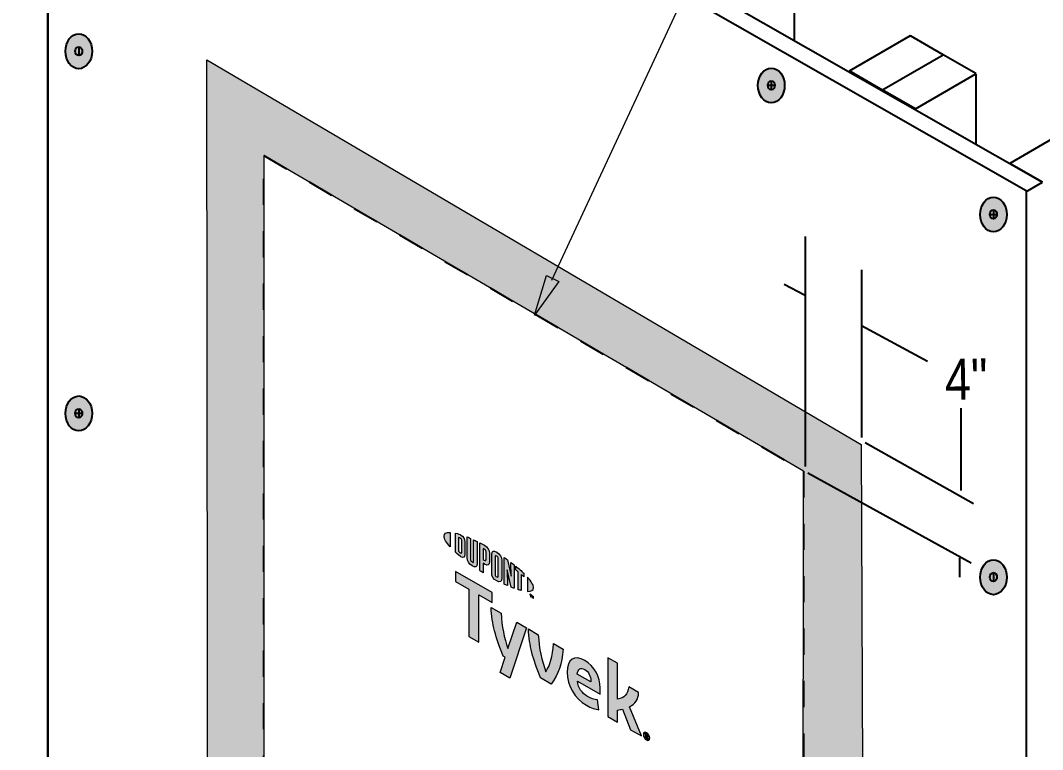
# Model space of a CAD drawing. Header units: inches. Extents: x -17.6 to 82.3, y -15.1 to 23.2.
# Drawn here: x 60.475 to 64.375, y 0.554 to 3.335 of the extents above; entities that cross this region are included whole.
import ezdxf

# ---------------------------------------------------------------- set-up
doc = ezdxf.new("R2010")
doc.units = ezdxf.units.IN
doc.header["$MEASUREMENT"] = 0
for name, pattern in [('AI-Linetype-0', [1.199738, 0.599869, -0.119974, 0.119974, -0.119974, 0.119974, -0.119974]), ('AI-Linetype-1', [1.199738, 0.599869, -0.119974, 0.119974, -0.119974, 0.119974, -0.119974]), ('AI-Linetype-23', [0.108507, 0.072338, -0.036169])]:
    doc.linetypes.add(name, pattern=pattern)
for name, color, linetype, lineweight in [('.ATI-TEXT', 7, 'Continuous', 0), ('G-ANNO-TTLB', 7, 'Continuous', 0), ('TYVEK', 7, 'Continuous', 0), ('wall scratch', 7, 'Continuous', 0), ('X-REF - TRACED', 7, 'Continuous', 0)]:
    doc.layers.add(name, color=color, linetype=linetype, lineweight=lineweight)

# ---------------------------------------------------------------- blocks, each defined once
blk = doc.blocks.new('Block_24')
at = {"layer": 'TYVEK', "true_color": 0x003b71, "transparency": 33554687}
h = blk.add_hatch(color=156, dxfattribs=at)
h.dxf.hatch_style = 2
edge = h.paths.add_edge_path()
edge.add_ellipse((63.34, 3.0873), major_axis=(0, 0.0664), ratio=0.766948, start_angle=0, end_angle=360)
at = {"layer": 'TYVEK', "color": 18, "lineweight": 25, "true_color": 0x000000}
for p, q in [((63.3264, 3.0877), (63.3535, 3.0877)), ((63.34, 3.1048), (63.34, 3.0705))]:
    blk.add_line(p, q, dxfattribs=at)
for centre, major_axis, ratio in [((63.34, 3.0873), (0, 0.0664), 0.766948), ((63.34, 3.0877), (0, 0.0171), 0.788846)]:
    blk.add_ellipse(centre, major_axis=major_axis, ratio=ratio, dxfattribs=at)
blk = doc.blocks.new('Block_27')
at = {"layer": 'TYVEK', "true_color": 0x003b71, "transparency": 33554687}
h = blk.add_hatch(color=156, dxfattribs=at)
h.dxf.hatch_style = 2
edge = h.paths.add_edge_path()
edge.add_ellipse((60.6974, 1.8361), major_axis=(0, 0.0664), ratio=0.766948, start_angle=0, end_angle=360)
at = {"layer": 'TYVEK', "color": 18, "lineweight": 25, "true_color": 0x000000}
for p, q in [((60.6839, 1.8365), (60.7109, 1.8365)), ((60.6974, 1.8537), (60.6974, 1.8194))]:
    blk.add_line(p, q, dxfattribs=at)
blk.add_lwpolyline([(60.6903, 1.8975)], dxfattribs=at)
for centre, major_axis, ratio in [((60.6974, 1.8361), (0, 0.0664), 0.766948), ((60.6974, 1.8365), (0, 0.0171), 0.788846)]:
    blk.add_ellipse(centre, major_axis=major_axis, ratio=ratio, dxfattribs=at)
blk = doc.blocks.new('Block_28')
at = {"layer": 'TYVEK', "true_color": 0x003b71, "transparency": 33554687}
h = blk.add_hatch(color=156, dxfattribs=at)
h.dxf.hatch_style = 2
edge = h.paths.add_edge_path()
edge.add_ellipse((60.6974, 3.2175), major_axis=(0, 0.0664), ratio=0.766948, start_angle=0, end_angle=360)
at = {"layer": 'TYVEK', "color": 18, "lineweight": 25, "true_color": 0x000000}
blk.add_line((60.6974, 3.235), (60.6974, 3.2007), dxfattribs=at)
for centre, major_axis, ratio in [((60.6974, 3.2175), (0, 0.0664), 0.766948), ((60.6974, 3.2179), (0, 0.0171), 0.788846)]:
    blk.add_ellipse(centre, major_axis=major_axis, ratio=ratio, dxfattribs=at)
blk = doc.blocks.new('Block_30')
at = {"layer": 'TYVEK', "true_color": 0x003b71, "transparency": 33554687}
h = blk.add_hatch(color=156, dxfattribs=at)
h.dxf.hatch_style = 2
edge = h.paths.add_edge_path()
edge.add_ellipse((64.1876, 2.5947), major_axis=(0, 0.0664), ratio=0.766948, start_angle=0, end_angle=360)
at = {"layer": 'TYVEK', "color": 18, "lineweight": 25, "true_color": 0x000000}
for p, q in [((64.1741, 2.5951), (64.2011, 2.5951)), ((64.1876, 2.6122), (64.1876, 2.578))]:
    blk.add_line(p, q, dxfattribs=at)
for centre, major_axis, ratio in [((64.1876, 2.5947), (0, 0.0664), 0.766948), ((64.1876, 2.5951), (0, 0.0171), 0.788846)]:
    blk.add_ellipse(centre, major_axis=major_axis, ratio=ratio, dxfattribs=at)
blk = doc.blocks.new('Block_32')
at = {"layer": 'TYVEK', "true_color": 0x003b71, "transparency": 33554687}
h = blk.add_hatch(color=156, dxfattribs=at)
h.dxf.hatch_style = 2
edge = h.paths.add_edge_path()
edge.add_ellipse((64.1876, 1.2109), major_axis=(0, 0.0664), ratio=0.766948, start_angle=0, end_angle=360)
at = {"layer": 'TYVEK', "color": 18, "lineweight": 25, "true_color": 0x000000}
blk.add_line((64.1876, 1.2285), (64.1876, 1.1942), dxfattribs=at)
for centre, major_axis, ratio in [((64.1876, 1.2109), (0, 0.0664), 0.766948), ((64.1876, 1.2114), (0, 0.0171), 0.788846)]:
    blk.add_ellipse(centre, major_axis=major_axis, ratio=ratio, dxfattribs=at)
blk = doc.blocks.new('Block_321')
at = {"layer": 'X-REF - TRACED', "true_color": 0x848484, "transparency": 33554687}
h = blk.add_hatch(color=252, dxfattribs=at)
h.dxf.hatch_style = 2
edge = h.paths.add_edge_path()
edge.add_spline(control_points=[(62.0912, 1.3681), (62.0912, 1.3581), (62.0997, 1.3438), (62.1145, 1.3272), (62.1145, 1.3272), (62.1145, 1.3819), (62.1145, 1.3819), (62.0997, 1.3825), (62.0912, 1.3781), (62.0912, 1.3681)], knot_values=[0, 0, 0, 0, 1, 1, 1, 2, 2, 2, 3, 3, 3, 3], degree=3, periodic=0)
h = blk.add_hatch(color=252, dxfattribs=at)
h.dxf.hatch_style = 2
edge = h.paths.add_edge_path()
edge.add_spline(control_points=[(62.159, 1.3066), (62.159, 1.3024), (62.1568, 1.3023), (62.1542, 1.3038), (62.1521, 1.305), (62.149, 1.3076), (62.1464, 1.3099), (62.1464, 1.3099), (62.1464, 1.3623), (62.1464, 1.3623), (62.149, 1.3616), (62.1521, 1.3606), (62.1542, 1.3594), (62.1568, 1.3579), (62.159, 1.3552), (62.159, 1.351), (62.159, 1.351), (62.159, 1.3066), (62.159, 1.3066)], knot_values=[0, 0, 0, 0, 1, 1, 1, 2, 2, 2, 3, 3, 3, 4, 4, 4, 5, 5, 5, 6, 6, 6, 6], degree=3, periodic=0)
edge = h.paths.add_edge_path()
edge.add_spline(control_points=[(62.1559, 1.3721), (62.1518, 1.3745), (62.1458, 1.3766), (62.135, 1.379), (62.135, 1.379), (62.135, 1.3064), (62.135, 1.3064), (62.1445, 1.2976), (62.1518, 1.2915), (62.1559, 1.2891), (62.1654, 1.2836), (62.1708, 1.2872), (62.1708, 1.2979), (62.1708, 1.2979), (62.1708, 1.3461), (62.1708, 1.3461), (62.1708, 1.3568), (62.1654, 1.3666), (62.1559, 1.3721)], knot_values=[0, 0, 0, 0, 1, 1, 1, 2, 2, 2, 3, 3, 3, 4, 4, 4, 5, 5, 5, 6, 6, 6, 6], degree=3, periodic=0)
h = blk.add_hatch(color=252, dxfattribs=at)
h.dxf.hatch_style = 2
edge = h.paths.add_edge_path()
edge.add_spline(control_points=[(62.204, 1.2721), (62.204, 1.2679), (62.2028, 1.2659), (62.1982, 1.2692), (62.1937, 1.2724), (62.1925, 1.2753), (62.1925, 1.2803), (62.1925, 1.2803), (62.1925, 1.3593), (62.1925, 1.3593), (62.1895, 1.3606), (62.1829, 1.3634), (62.18, 1.3646), (62.18, 1.3646), (62.18, 1.2847), (62.18, 1.2847), (62.18, 1.2719), (62.1854, 1.2639), (62.1982, 1.2548), (62.2099, 1.2465), (62.2171, 1.2492), (62.2171, 1.2633), (62.2171, 1.2633), (62.2171, 1.3477), (62.2171, 1.3477), (62.2146, 1.349), (62.2066, 1.3528), (62.204, 1.354), (62.204, 1.354), (62.204, 1.2721), (62.204, 1.2721)], knot_values=[0, 0, 0, 0, 1, 1, 1, 2, 2, 2, 3, 3, 3, 4, 4, 4, 5, 5, 5, 6, 6, 6, 7, 7, 7, 8, 8, 8, 9, 9, 9, 10, 10, 10, 10], degree=3, periodic=0)
h = blk.add_hatch(color=252, dxfattribs=at)
h.dxf.hatch_style = 2
edge = h.paths.add_edge_path()
edge.add_spline(control_points=[(62.2515, 1.2794), (62.2515, 1.2748), (62.2501, 1.2733), (62.2448, 1.2763), (62.2448, 1.2763), (62.2403, 1.2789), (62.2403, 1.2789), (62.2403, 1.2789), (62.2403, 1.3209), (62.2403, 1.3209), (62.2423, 1.3198), (62.2434, 1.3192), (62.2446, 1.3185), (62.2503, 1.3152), (62.2515, 1.3121), (62.2515, 1.3074), (62.2515, 1.3074), (62.2515, 1.2794), (62.2515, 1.2794)], knot_values=[0, 0, 0, 0, 1, 1, 1, 2, 2, 2, 3, 3, 3, 4, 4, 4, 5, 5, 5, 6, 6, 6, 6], degree=3, periodic=0)
edge = h.paths.add_edge_path()
edge.add_spline(control_points=[(62.2454, 1.3329), (62.2431, 1.3342), (62.2348, 1.3387), (62.2272, 1.3426), (62.2272, 1.3426), (62.2272, 1.2363), (62.2272, 1.2363), (62.2298, 1.2346), (62.2366, 1.2303), (62.2403, 1.2281), (62.2403, 1.2281), (62.2403, 1.2642), (62.2403, 1.2642), (62.2403, 1.2642), (62.2454, 1.2612), (62.2454, 1.2612), (62.259, 1.2534), (62.2647, 1.2571), (62.2647, 1.2706), (62.2647, 1.2706), (62.2647, 1.302), (62.2647, 1.302), (62.2647, 1.3152), (62.2583, 1.3255), (62.2454, 1.3329)], knot_values=[0, 0, 0, 0, 1, 1, 1, 2, 2, 2, 3, 3, 3, 4, 4, 4, 5, 5, 5, 6, 6, 6, 7, 7, 7, 8, 8, 8, 8], degree=3, periodic=0)
h = blk.add_hatch(color=252, dxfattribs=at)
h.dxf.hatch_style = 2
edge = h.paths.add_edge_path()
edge.add_spline(control_points=[(62.2981, 1.2154), (62.2981, 1.2112), (62.2968, 1.2097), (62.2922, 1.2122), (62.2875, 1.2148), (62.2862, 1.2179), (62.2862, 1.2222), (62.2862, 1.2222), (62.2862, 1.2885), (62.2862, 1.2885), (62.2862, 1.2928), (62.2875, 1.2945), (62.2922, 1.2916), (62.2968, 1.2888), (62.2981, 1.2858), (62.2981, 1.2816), (62.2981, 1.2816), (62.2981, 1.2154), (62.2981, 1.2154)], knot_values=[0, 0, 0, 0, 1, 1, 1, 2, 2, 2, 3, 3, 3, 4, 4, 4, 5, 5, 5, 6, 6, 6, 6], degree=3, periodic=0)
edge = h.paths.add_edge_path()
edge.add_spline(control_points=[(62.2922, 1.3065), (62.2802, 1.3141), (62.273, 1.3121), (62.273, 1.2982), (62.273, 1.2982), (62.273, 1.2286), (62.273, 1.2286), (62.273, 1.2138), (62.2795, 1.204), (62.2922, 1.1973), (62.3047, 1.1907), (62.3112, 1.1924), (62.3112, 1.2081), (62.3112, 1.2081), (62.3112, 1.2745), (62.3112, 1.2745), (62.3112, 1.2894), (62.3053, 1.2982), (62.2922, 1.3065)], knot_values=[0, 0, 0, 0, 1, 1, 1, 2, 2, 2, 3, 3, 3, 4, 4, 4, 5, 5, 5, 6, 6, 6, 6], degree=3, periodic=0)
h = blk.add_hatch(color=252, dxfattribs=at)
h.dxf.hatch_style = 2
edge = h.paths.add_edge_path()
edge.add_spline(control_points=[(62.3474, 1.2154), (62.3474, 1.2154), (62.3329, 1.2778), (62.3329, 1.2778), (62.329, 1.2807), (62.3242, 1.284), (62.3206, 1.2865), (62.3206, 1.2865), (62.3206, 1.1845), (62.3206, 1.1845), (62.3232, 1.1833), (62.3297, 1.1804), (62.3331, 1.1789), (62.3331, 1.1789), (62.3321, 1.2396), (62.3321, 1.2396), (62.3321, 1.2396), (62.3474, 1.173), (62.3474, 1.173), (62.3506, 1.1717), (62.3554, 1.1699), (62.3585, 1.1688), (62.3585, 1.1688), (62.3585, 1.2585), (62.3585, 1.2585), (62.3552, 1.2611), (62.3493, 1.2656), (62.3465, 1.2678), (62.3465, 1.2678), (62.3474, 1.2154), (62.3474, 1.2154)], knot_values=[0, 0, 0, 0, 1, 1, 1, 2, 2, 2, 3, 3, 3, 4, 4, 4, 5, 5, 5, 6, 6, 6, 7, 7, 7, 8, 8, 8, 9, 9, 9, 10, 10, 10, 10], degree=3, periodic=0)
h = blk.add_hatch(color=252, dxfattribs=at)
h.dxf.hatch_style = 2
edge = h.paths.add_edge_path()
edge.add_spline(control_points=[(62.3649, 1.2391), (62.3682, 1.2365), (62.3713, 1.234), (62.3744, 1.2314), (62.3744, 1.2314), (62.3744, 1.1636), (62.3744, 1.1636), (62.3773, 1.1627), (62.3826, 1.1612), (62.3861, 1.1604), (62.3861, 1.1604), (62.3861, 1.2215), (62.3861, 1.2215), (62.3895, 1.2185), (62.3927, 1.2156), (62.3956, 1.213), (62.3956, 1.213), (62.3956, 1.2261), (62.3956, 1.2261), (62.3864, 1.2351), (62.3765, 1.2438), (62.3649, 1.2532), (62.3649, 1.2532), (62.3649, 1.2391), (62.3649, 1.2391)], knot_values=[0, 0, 0, 0, 1, 1, 1, 2, 2, 2, 3, 3, 3, 4, 4, 4, 5, 5, 5, 6, 6, 6, 7, 7, 7, 8, 8, 8, 8], degree=3, periodic=0)
h = blk.add_hatch(color=252, dxfattribs=at)
h.dxf.hatch_style = 2
edge = h.paths.add_edge_path()
edge.add_spline(control_points=[(62.4329, 1.1708), (62.4329, 1.1608), (62.4244, 1.1563), (62.4096, 1.1568), (62.4096, 1.1568), (62.4096, 1.2116), (62.4096, 1.2116), (62.4244, 1.195), (62.4329, 1.1807), (62.4329, 1.1708)], knot_values=[0, 0, 0, 0, 1, 1, 1, 2, 2, 2, 3, 3, 3, 3], degree=3, periodic=0)
h = blk.add_hatch(color=252, dxfattribs=at)
h.dxf.hatch_style = 2
edge = h.paths.add_edge_path()
edge.add_spline(control_points=[(62.426, 1.1419), (62.426, 1.1419), (62.4274, 1.141), (62.4274, 1.141), (62.4274, 1.141), (62.4295, 1.1361), (62.4295, 1.1361), (62.4295, 1.1361), (62.4316, 1.1386), (62.4316, 1.1386), (62.4316, 1.1386), (62.4329, 1.1379), (62.4329, 1.1379), (62.4329, 1.1379), (62.4329, 1.13), (62.4329, 1.13), (62.4329, 1.13), (62.4317, 1.1307), (62.4317, 1.1307), (62.4317, 1.1307), (62.4317, 1.1363), (62.4317, 1.1363), (62.4317, 1.1363), (62.4295, 1.1338), (62.4295, 1.1338), (62.4295, 1.1338), (62.4294, 1.1338), (62.4294, 1.1338), (62.4294, 1.1338), (62.4273, 1.1388), (62.4273, 1.1388), (62.4273, 1.1388), (62.4273, 1.1332), (62.4273, 1.1332), (62.4273, 1.1332), (62.426, 1.134), (62.426, 1.134), (62.426, 1.134), (62.426, 1.1419), (62.426, 1.1419)], knot_values=[0, 0, 0, 0, 1, 1, 1, 2, 2, 2, 3, 3, 3, 4, 4, 4, 5, 5, 5, 6, 6, 6, 7, 7, 7, 8, 8, 8, 9, 9, 9, 10, 10, 10, 11, 11, 11, 12, 12, 12, 13, 13, 13, 13], degree=3, periodic=0)
edge = h.paths.add_edge_path()
edge.add_spline(control_points=[(62.4211, 1.1433), (62.4211, 1.1433), (62.419, 1.1445), (62.419, 1.1445), (62.419, 1.1445), (62.419, 1.1459), (62.419, 1.1459), (62.419, 1.1459), (62.4245, 1.1427), (62.4245, 1.1427), (62.4245, 1.1427), (62.4245, 1.1413), (62.4245, 1.1413), (62.4245, 1.1413), (62.4224, 1.1425), (62.4224, 1.1425), (62.4224, 1.1425), (62.4224, 1.136), (62.4224, 1.136), (62.4224, 1.136), (62.4211, 1.1368), (62.4211, 1.1368), (62.4211, 1.1368), (62.4211, 1.1433), (62.4211, 1.1433)], knot_values=[0, 0, 0, 0, 1, 1, 1, 2, 2, 2, 3, 3, 3, 4, 4, 4, 5, 5, 5, 6, 6, 6, 7, 7, 7, 8, 8, 8, 8], degree=3, periodic=0)
at = {"layer": 'X-REF - TRACED'}
for points, knots in [([(62.0912, 1.3681), (62.0912, 1.3581), (62.0997, 1.3438), (62.1145, 1.3272), (62.1145, 1.3272), (62.1145, 1.3819), (62.1145, 1.3819), (62.0997, 1.3825), (62.0912, 1.3781), (62.0912, 1.3681)], [0, 0, 0, 0, 1, 1, 1, 2, 2, 2, 3, 3, 3, 3]), ([(62.1559, 1.3721), (62.1518, 1.3745), (62.1458, 1.3766), (62.135, 1.379), (62.135, 1.379), (62.135, 1.3064), (62.135, 1.3064), (62.1445, 1.2976), (62.1518, 1.2915), (62.1559, 1.2891), (62.1654, 1.2836), (62.1708, 1.2872), (62.1708, 1.2979), (62.1708, 1.2979), (62.1708, 1.3461), (62.1708, 1.3461), (62.1708, 1.3568), (62.1654, 1.3666), (62.1559, 1.3721)], [0, 0, 0, 0, 1, 1, 1, 2, 2, 2, 3, 3, 3, 4, 4, 4, 5, 5, 5, 6, 6, 6, 6]), ([(62.159, 1.3066), (62.159, 1.3024), (62.1568, 1.3023), (62.1542, 1.3038), (62.1521, 1.305), (62.149, 1.3076), (62.1464, 1.3099), (62.1464, 1.3099), (62.1464, 1.3623), (62.1464, 1.3623), (62.149, 1.3616), (62.1521, 1.3606), (62.1542, 1.3594), (62.1568, 1.3579), (62.159, 1.3552), (62.159, 1.351), (62.159, 1.351), (62.159, 1.3066), (62.159, 1.3066)], [0, 0, 0, 0, 1, 1, 1, 2, 2, 2, 3, 3, 3, 4, 4, 4, 5, 5, 5, 6, 6, 6, 6]), ([(62.204, 1.2721), (62.204, 1.2679), (62.2028, 1.2659), (62.1982, 1.2692), (62.1937, 1.2724), (62.1925, 1.2753), (62.1925, 1.2803), (62.1925, 1.2803), (62.1925, 1.3593), (62.1925, 1.3593), (62.1895, 1.3606), (62.1829, 1.3634), (62.18, 1.3646), (62.18, 1.3646), (62.18, 1.2847), (62.18, 1.2847), (62.18, 1.2719), (62.1854, 1.2639), (62.1982, 1.2548), (62.2099, 1.2465), (62.2171, 1.2492), (62.2171, 1.2633), (62.2171, 1.2633), (62.2171, 1.3477), (62.2171, 1.3477), (62.2146, 1.349), (62.2066, 1.3528), (62.204, 1.354), (62.204, 1.354), (62.204, 1.2721), (62.204, 1.2721)], [0, 0, 0, 0, 1, 1, 1, 2, 2, 2, 3, 3, 3, 4, 4, 4, 5, 5, 5, 6, 6, 6, 7, 7, 7, 8, 8, 8, 9, 9, 9, 10, 10, 10, 10]), ([(62.2454, 1.3329), (62.2431, 1.3342), (62.2348, 1.3387), (62.2272, 1.3426), (62.2272, 1.3426), (62.2272, 1.2363), (62.2272, 1.2363), (62.2298, 1.2346), (62.2366, 1.2303), (62.2403, 1.2281), (62.2403, 1.2281), (62.2403, 1.2642), (62.2403, 1.2642), (62.2403, 1.2642), (62.2454, 1.2612), (62.2454, 1.2612), (62.259, 1.2534), (62.2647, 1.2571), (62.2647, 1.2706), (62.2647, 1.2706), (62.2647, 1.302), (62.2647, 1.302), (62.2647, 1.3152), (62.2583, 1.3255), (62.2454, 1.3329)], [0, 0, 0, 0, 1, 1, 1, 2, 2, 2, 3, 3, 3, 4, 4, 4, 5, 5, 5, 6, 6, 6, 7, 7, 7, 8, 8, 8, 8]), ([(62.2515, 1.2794), (62.2515, 1.2748), (62.2501, 1.2733), (62.2448, 1.2763), (62.2448, 1.2763), (62.2403, 1.2789), (62.2403, 1.2789), (62.2403, 1.2789), (62.2403, 1.3209), (62.2403, 1.3209), (62.2423, 1.3198), (62.2434, 1.3192), (62.2446, 1.3185), (62.2503, 1.3152), (62.2515, 1.3121), (62.2515, 1.3074), (62.2515, 1.3074), (62.2515, 1.2794), (62.2515, 1.2794)], [0, 0, 0, 0, 1, 1, 1, 2, 2, 2, 3, 3, 3, 4, 4, 4, 5, 5, 5, 6, 6, 6, 6]), ([(62.2922, 1.3065), (62.2802, 1.3141), (62.273, 1.3121), (62.273, 1.2982), (62.273, 1.2982), (62.273, 1.2286), (62.273, 1.2286), (62.273, 1.2138), (62.2795, 1.204), (62.2922, 1.1973), (62.3047, 1.1907), (62.3112, 1.1924), (62.3112, 1.2081), (62.3112, 1.2081), (62.3112, 1.2745), (62.3112, 1.2745), (62.3112, 1.2894), (62.3053, 1.2982), (62.2922, 1.3065)], [0, 0, 0, 0, 1, 1, 1, 2, 2, 2, 3, 3, 3, 4, 4, 4, 5, 5, 5, 6, 6, 6, 6]), ([(62.2981, 1.2154), (62.2981, 1.2112), (62.2968, 1.2097), (62.2922, 1.2122), (62.2875, 1.2148), (62.2862, 1.2179), (62.2862, 1.2222), (62.2862, 1.2222), (62.2862, 1.2885), (62.2862, 1.2885), (62.2862, 1.2928), (62.2875, 1.2945), (62.2922, 1.2916), (62.2968, 1.2888), (62.2981, 1.2858), (62.2981, 1.2816), (62.2981, 1.2816), (62.2981, 1.2154), (62.2981, 1.2154)], [0, 0, 0, 0, 1, 1, 1, 2, 2, 2, 3, 3, 3, 4, 4, 4, 5, 5, 5, 6, 6, 6, 6]), ([(62.3474, 1.2154), (62.3474, 1.2154), (62.3329, 1.2778), (62.3329, 1.2778), (62.329, 1.2807), (62.3242, 1.284), (62.3206, 1.2865), (62.3206, 1.2865), (62.3206, 1.1845), (62.3206, 1.1845), (62.3232, 1.1833), (62.3297, 1.1804), (62.3331, 1.1789), (62.3331, 1.1789), (62.3321, 1.2396), (62.3321, 1.2396), (62.3321, 1.2396), (62.3474, 1.173), (62.3474, 1.173), (62.3506, 1.1717), (62.3554, 1.1699), (62.3585, 1.1688), (62.3585, 1.1688), (62.3585, 1.2585), (62.3585, 1.2585), (62.3552, 1.2611), (62.3493, 1.2656), (62.3465, 1.2678), (62.3465, 1.2678), (62.3474, 1.2154), (62.3474, 1.2154)], [0, 0, 0, 0, 1, 1, 1, 2, 2, 2, 3, 3, 3, 4, 4, 4, 5, 5, 5, 6, 6, 6, 7, 7, 7, 8, 8, 8, 9, 9, 9, 10, 10, 10, 10]), ([(62.3649, 1.2391), (62.3682, 1.2365), (62.3713, 1.234), (62.3744, 1.2314), (62.3744, 1.2314), (62.3744, 1.1636), (62.3744, 1.1636), (62.3773, 1.1627), (62.3826, 1.1612), (62.3861, 1.1604), (62.3861, 1.1604), (62.3861, 1.2215), (62.3861, 1.2215), (62.3895, 1.2185), (62.3927, 1.2156), (62.3956, 1.213), (62.3956, 1.213), (62.3956, 1.2261), (62.3956, 1.2261), (62.3864, 1.2351), (62.3765, 1.2438), (62.3649, 1.2532), (62.3649, 1.2532), (62.3649, 1.2391), (62.3649, 1.2391)], [0, 0, 0, 0, 1, 1, 1, 2, 2, 2, 3, 3, 3, 4, 4, 4, 5, 5, 5, 6, 6, 6, 7, 7, 7, 8, 8, 8, 8]), ([(62.4329, 1.1708), (62.4329, 1.1608), (62.4244, 1.1563), (62.4096, 1.1568), (62.4096, 1.1568), (62.4096, 1.2116), (62.4096, 1.2116), (62.4244, 1.195), (62.4329, 1.1807), (62.4329, 1.1708)], [0, 0, 0, 0, 1, 1, 1, 2, 2, 2, 3, 3, 3, 3]), ([(62.4211, 1.1433), (62.4211, 1.1433), (62.419, 1.1445), (62.419, 1.1445), (62.419, 1.1445), (62.419, 1.1459), (62.419, 1.1459), (62.419, 1.1459), (62.4245, 1.1427), (62.4245, 1.1427), (62.4245, 1.1427), (62.4245, 1.1413), (62.4245, 1.1413), (62.4245, 1.1413), (62.4224, 1.1425), (62.4224, 1.1425), (62.4224, 1.1425), (62.4224, 1.136), (62.4224, 1.136), (62.4224, 1.136), (62.4211, 1.1368), (62.4211, 1.1368), (62.4211, 1.1368), (62.4211, 1.1433), (62.4211, 1.1433)], [0, 0, 0, 0, 1, 1, 1, 2, 2, 2, 3, 3, 3, 4, 4, 4, 5, 5, 5, 6, 6, 6, 7, 7, 7, 8, 8, 8, 8]), ([(62.426, 1.1419), (62.426, 1.1419), (62.4274, 1.141), (62.4274, 1.141), (62.4274, 1.141), (62.4295, 1.1361), (62.4295, 1.1361), (62.4295, 1.1361), (62.4316, 1.1386), (62.4316, 1.1386), (62.4316, 1.1386), (62.4329, 1.1379), (62.4329, 1.1379), (62.4329, 1.1379), (62.4329, 1.13), (62.4329, 1.13), (62.4329, 1.13), (62.4317, 1.1307), (62.4317, 1.1307), (62.4317, 1.1307), (62.4317, 1.1363), (62.4317, 1.1363), (62.4317, 1.1363), (62.4295, 1.1338), (62.4295, 1.1338), (62.4295, 1.1338), (62.4294, 1.1338), (62.4294, 1.1338), (62.4294, 1.1338), (62.4273, 1.1388), (62.4273, 1.1388), (62.4273, 1.1388), (62.4273, 1.1332), (62.4273, 1.1332), (62.4273, 1.1332), (62.426, 1.134), (62.426, 1.134), (62.426, 1.134), (62.426, 1.1419), (62.426, 1.1419)], [0, 0, 0, 0, 1, 1, 1, 2, 2, 2, 3, 3, 3, 4, 4, 4, 5, 5, 5, 6, 6, 6, 7, 7, 7, 8, 8, 8, 9, 9, 9, 10, 10, 10, 11, 11, 11, 12, 12, 12, 13, 13, 13, 13])]:
    blk.add_open_spline(points, degree=3, knots=knots, dxfattribs=at)
blk = doc.blocks.new('Block_325')
at = {"layer": 'X-REF - TRACED', "true_color": 0x848484, "transparency": 33554687}
h = blk.add_hatch(color=252, dxfattribs=at)
h.dxf.hatch_style = 2
h.paths.add_polyline_path([(62.2753, 1.1524), (62.135, 1.2334), (62.135, 1.1953), (62.1857, 1.166), (62.1857, 0.9855), (62.2246, 0.963), (62.2246, 1.1435), (62.2753, 1.1143)])
h = blk.add_hatch(color=252, dxfattribs=at)
h.dxf.hatch_style = 2
edge = h.paths.add_edge_path()
edge.add_spline(control_points=[(62.5085, 0.9587), (62.506, 0.9067), (62.4957, 0.8765), (62.4796, 0.8505), (62.4641, 0.8947), (62.454, 0.9368), (62.451, 0.9919), (62.451, 0.9919), (62.4131, 1.0138), (62.4131, 1.0138), (62.4172, 0.9486), (62.4295, 0.9013), (62.4589, 0.8278), (62.4589, 0.8278), (62.5006, 0.8037), (62.5006, 0.8037), (62.5289, 0.8439), (62.5406, 0.8774), (62.5461, 0.937), (62.5461, 0.937), (62.5085, 0.9587), (62.5085, 0.9587)], knot_values=[0, 0, 0, 0, 1, 1, 1, 2, 2, 2, 3, 3, 3, 4, 4, 4, 5, 5, 5, 6, 6, 6, 7, 7, 7, 7], degree=3, periodic=0)
h = blk.add_hatch(color=252, dxfattribs=at)
h.dxf.hatch_style = 2
edge = h.paths.add_edge_path()
edge.add_spline(control_points=[(62.5997, 0.8414), (62.5997, 0.8414), (62.6515, 0.8115), (62.6515, 0.8115), (62.6515, 0.8115), (62.6515, 0.8153), (62.6515, 0.8153), (62.6515, 0.8327), (62.6433, 0.8503), (62.6283, 0.8589), (62.6125, 0.868), (62.6022, 0.8612), (62.5997, 0.8414)], knot_values=[0, 0, 0, 0, 1, 1, 1, 2, 2, 2, 3, 3, 3, 4, 4, 4, 4], degree=3, periodic=0)
edge = h.paths.add_edge_path()
edge.add_spline(control_points=[(62.6823, 0.7057), (62.6703, 0.7063), (62.6526, 0.7122), (62.6346, 0.7226), (62.5907, 0.7479), (62.5608, 0.797), (62.5608, 0.8489), (62.5608, 0.8985), (62.5883, 0.9164), (62.6283, 0.8933), (62.664, 0.8727), (62.6874, 0.8301), (62.6874, 0.7882), (62.6874, 0.7789), (62.6869, 0.7711), (62.6864, 0.7651), (62.6864, 0.7651), (62.6003, 0.8148), (62.6003, 0.8148), (62.6038, 0.7878), (62.6166, 0.7692), (62.6384, 0.7566), (62.6518, 0.7489), (62.6646, 0.7449), (62.6763, 0.7438), (62.6763, 0.7438), (62.6823, 0.7057), (62.6823, 0.7057)], knot_values=[0, 0, 0, 0, 1, 1, 1, 2, 2, 2, 3, 3, 3, 4, 4, 4, 5, 5, 5, 6, 6, 6, 7, 7, 7, 8, 8, 8, 9, 9, 9, 9], degree=3, periodic=0)
h = blk.add_hatch(color=252, dxfattribs=at)
h.dxf.hatch_style = 2
edge = h.paths.add_edge_path()
edge.add_spline(control_points=[(62.7989, 0.7167), (62.7989, 0.7167), (62.8441, 0.6054), (62.8441, 0.6054), (62.8441, 0.6054), (62.8032, 0.629), (62.8032, 0.629), (62.8032, 0.629), (62.7719, 0.7079), (62.7719, 0.7079), (62.7662, 0.7066), (62.7602, 0.7053), (62.7536, 0.7044), (62.7536, 0.7044), (62.7536, 0.6576), (62.7536, 0.6576), (62.7536, 0.6576), (62.7161, 0.6793), (62.7161, 0.6793), (62.7161, 0.6793), (62.7161, 0.9032), (62.7161, 0.9032), (62.7161, 0.9032), (62.7536, 0.8837), (62.7536, 0.8837), (62.7536, 0.8837), (62.7536, 0.746), (62.7536, 0.746), (62.7792, 0.7502), (62.7918, 0.7649), (62.7961, 0.7926), (62.7961, 0.7926), (62.8335, 0.7711), (62.8335, 0.7711), (62.8326, 0.7447), (62.8207, 0.7276), (62.7989, 0.7167)], knot_values=[0, 0, 0, 0, 1, 1, 1, 2, 2, 2, 3, 3, 3, 4, 4, 4, 5, 5, 5, 6, 6, 6, 7, 7, 7, 8, 8, 8, 9, 9, 9, 10, 10, 10, 11, 11, 11, 12, 12, 12, 12], degree=3, periodic=0)
at = {"layer": 'X-REF - TRACED'}
blk.add_lwpolyline([(62.2753, 1.1524), (62.135, 1.2334), (62.135, 1.1953), (62.1857, 1.166), (62.1857, 0.9855), (62.2246, 0.963), (62.2246, 1.1435), (62.2753, 1.1143)], close=True, dxfattribs=at)
for points, knots in [([(62.5085, 0.9587), (62.506, 0.9067), (62.4957, 0.8765), (62.4796, 0.8505), (62.4641, 0.8947), (62.454, 0.9368), (62.451, 0.9919), (62.451, 0.9919), (62.4131, 1.0138), (62.4131, 1.0138), (62.4172, 0.9486), (62.4295, 0.9013), (62.4589, 0.8278), (62.4589, 0.8278), (62.5006, 0.8037), (62.5006, 0.8037), (62.5289, 0.8439), (62.5406, 0.8774), (62.5461, 0.937), (62.5461, 0.937), (62.5085, 0.9587), (62.5085, 0.9587)], [0, 0, 0, 0, 1, 1, 1, 2, 2, 2, 3, 3, 3, 4, 4, 4, 5, 5, 5, 6, 6, 6, 7, 7, 7, 7]), ([(62.6823, 0.7057), (62.6703, 0.7063), (62.6526, 0.7122), (62.6346, 0.7226), (62.5907, 0.7479), (62.5608, 0.797), (62.5608, 0.8489), (62.5608, 0.8985), (62.5883, 0.9164), (62.6283, 0.8933), (62.664, 0.8727), (62.6874, 0.8301), (62.6874, 0.7882), (62.6874, 0.7789), (62.6869, 0.7711), (62.6864, 0.7651), (62.6864, 0.7651), (62.6003, 0.8148), (62.6003, 0.8148), (62.6038, 0.7878), (62.6166, 0.7692), (62.6384, 0.7566), (62.6518, 0.7489), (62.6646, 0.7449), (62.6763, 0.7438), (62.6763, 0.7438), (62.6823, 0.7057), (62.6823, 0.7057)], [0, 0, 0, 0, 1, 1, 1, 2, 2, 2, 3, 3, 3, 4, 4, 4, 5, 5, 5, 6, 6, 6, 7, 7, 7, 8, 8, 8, 9, 9, 9, 9]), ([(62.7989, 0.7167), (62.7989, 0.7167), (62.8441, 0.6054), (62.8441, 0.6054), (62.8441, 0.6054), (62.8032, 0.629), (62.8032, 0.629), (62.8032, 0.629), (62.7719, 0.7079), (62.7719, 0.7079), (62.7662, 0.7066), (62.7602, 0.7053), (62.7536, 0.7044), (62.7536, 0.7044), (62.7536, 0.6576), (62.7536, 0.6576), (62.7536, 0.6576), (62.7161, 0.6793), (62.7161, 0.6793), (62.7161, 0.6793), (62.7161, 0.9032), (62.7161, 0.9032), (62.7161, 0.9032), (62.7536, 0.8837), (62.7536, 0.8837), (62.7536, 0.8837), (62.7536, 0.746), (62.7536, 0.746), (62.7792, 0.7502), (62.7918, 0.7649), (62.7961, 0.7926), (62.7961, 0.7926), (62.8335, 0.7711), (62.8335, 0.7711), (62.8326, 0.7447), (62.8207, 0.7276), (62.7989, 0.7167)], [0, 0, 0, 0, 1, 1, 1, 2, 2, 2, 3, 3, 3, 4, 4, 4, 5, 5, 5, 6, 6, 6, 7, 7, 7, 8, 8, 8, 9, 9, 9, 10, 10, 10, 11, 11, 11, 12, 12, 12, 12]), ([(62.5997, 0.8414), (62.5997, 0.8414), (62.6515, 0.8115), (62.6515, 0.8115), (62.6515, 0.8115), (62.6515, 0.8153), (62.6515, 0.8153), (62.6515, 0.8327), (62.6433, 0.8503), (62.6283, 0.8589), (62.6125, 0.868), (62.6022, 0.8612), (62.5997, 0.8414)], [0, 0, 0, 0, 1, 1, 1, 2, 2, 2, 3, 3, 3, 4, 4, 4, 4])]:
    blk.add_open_spline(points, degree=3, knots=knots, dxfattribs=at)
blk = doc.blocks.new('Block_324')
at = {"layer": 'X-REF - TRACED', "true_color": 0x848484, "transparency": 33554687}
h = blk.add_hatch(color=252, dxfattribs=at)
h.dxf.hatch_style = 2
edge = h.paths.add_edge_path()
edge.add_spline(control_points=[(62.3689, 1.0393), (62.3689, 1.0393), (62.3351, 0.9387), (62.3351, 0.9387), (62.3208, 0.9808), (62.3114, 1.0215), (62.3086, 1.0741), (62.3086, 1.0741), (62.2707, 1.096), (62.2707, 1.096), (62.2748, 1.0309), (62.2871, 0.9835), (62.3165, 0.91), (62.3165, 0.91), (62.3241, 0.9056), (62.3241, 0.9056), (62.3241, 0.9056), (62.3048, 0.8481), (62.3048, 0.8481), (62.3048, 0.8481), (62.3424, 0.8264), (62.3424, 0.8264), (62.3424, 0.8264), (62.4065, 1.0176), (62.4065, 1.0176), (62.4065, 1.0176), (62.3689, 1.0393), (62.3689, 1.0393)], knot_values=[0, 0, 0, 0, 1, 1, 1, 2, 2, 2, 3, 3, 3, 4, 4, 4, 5, 5, 5, 6, 6, 6, 7, 7, 7, 8, 8, 8, 9, 9, 9, 9], degree=3, periodic=0)
at = {"layer": 'X-REF - TRACED'}
blk.add_open_spline([(62.3689, 1.0393), (62.3689, 1.0393), (62.3351, 0.9387), (62.3351, 0.9387), (62.3208, 0.9808), (62.3114, 1.0215), (62.3086, 1.0741), (62.3086, 1.0741), (62.2707, 1.096), (62.2707, 1.096), (62.2748, 1.0309), (62.2871, 0.9835), (62.3165, 0.91), (62.3165, 0.91), (62.3241, 0.9056), (62.3241, 0.9056), (62.3241, 0.9056), (62.3048, 0.8481), (62.3048, 0.8481), (62.3048, 0.8481), (62.3424, 0.8264), (62.3424, 0.8264), (62.3424, 0.8264), (62.4065, 1.0176), (62.4065, 1.0176), (62.4065, 1.0176), (62.3689, 1.0393), (62.3689, 1.0393)], degree=3, knots=[0, 0, 0, 0, 1, 1, 1, 2, 2, 2, 3, 3, 3, 4, 4, 4, 5, 5, 5, 6, 6, 6, 7, 7, 7, 8, 8, 8, 9, 9, 9, 9], dxfattribs=at)
blk.add_blockref('Block_325', (0, 0), dxfattribs=at)
blk = doc.blocks.new('Block_326')
at = {"layer": 'X-REF - TRACED', "true_color": 0x848484, "transparency": 33554687}
h = blk.add_hatch(color=252, dxfattribs=at)
h.dxf.hatch_style = 2
edge = h.paths.add_edge_path()
edge.add_spline(control_points=[(62.8621, 0.6097), (62.8621, 0.6097), (62.8621, 0.6056), (62.8621, 0.6056), (62.8621, 0.6056), (62.8637, 0.6047), (62.8637, 0.6047), (62.8652, 0.6038), (62.866, 0.6038), (62.866, 0.6054), (62.866, 0.6069), (62.8652, 0.6079), (62.8637, 0.6088), (62.8637, 0.6088), (62.8621, 0.6097), (62.8621, 0.6097)], knot_values=[0, 0, 0, 0, 1, 1, 1, 2, 2, 2, 3, 3, 3, 4, 4, 4, 5, 5, 5, 5], degree=3, periodic=0)
edge = h.paths.add_edge_path()
edge.add_spline(control_points=[(62.8595, 0.6138), (62.8595, 0.6138), (62.8637, 0.6114), (62.8637, 0.6114), (62.867, 0.6095), (62.8686, 0.6068), (62.8686, 0.6039), (62.8686, 0.6019), (62.8678, 0.601), (62.8662, 0.6012), (62.867, 0.5989), (62.8681, 0.5966), (62.8694, 0.5939), (62.8694, 0.5939), (62.8662, 0.5958), (62.8662, 0.5958), (62.8651, 0.5981), (62.8642, 0.6002), (62.8635, 0.6022), (62.8635, 0.6022), (62.8621, 0.6031), (62.8621, 0.6031), (62.8621, 0.6031), (62.8621, 0.5981), (62.8621, 0.5981), (62.8621, 0.5981), (62.8595, 0.5997), (62.8595, 0.5997), (62.8595, 0.5997), (62.8595, 0.6138), (62.8595, 0.6138)], knot_values=[0, 0, 0, 0, 1, 1, 1, 2, 2, 2, 3, 3, 3, 4, 4, 4, 5, 5, 5, 6, 6, 6, 7, 7, 7, 8, 8, 8, 9, 9, 9, 10, 10, 10, 10], degree=3, periodic=0)
edge = h.paths.add_edge_path()
edge.add_spline(control_points=[(62.8638, 0.6149), (62.8579, 0.6184), (62.8545, 0.6164), (62.8545, 0.6093), (62.8545, 0.6022), (62.8579, 0.5964), (62.8638, 0.593), (62.8697, 0.5896), (62.8731, 0.5915), (62.8731, 0.5986), (62.8731, 0.6056), (62.8697, 0.6115), (62.8638, 0.6149)], knot_values=[0, 0, 0, 0, 1, 1, 1, 2, 2, 2, 3, 3, 3, 4, 4, 4, 4], degree=3, periodic=0)
edge = h.paths.add_edge_path()
edge.add_spline(control_points=[(62.8638, 0.6178), (62.8711, 0.6135), (62.876, 0.6054), (62.876, 0.597), (62.876, 0.5885), (62.8711, 0.5861), (62.8638, 0.5902), (62.8564, 0.5945), (62.8517, 0.6025), (62.8517, 0.611), (62.8517, 0.6194), (62.8565, 0.622), (62.8638, 0.6178)], knot_values=[0, 0, 0, 0, 1, 1, 1, 2, 2, 2, 3, 3, 3, 4, 4, 4, 4], degree=3, periodic=0)
at = {"layer": 'X-REF - TRACED'}
for points, knots in [([(62.8638, 0.6178), (62.8711, 0.6135), (62.876, 0.6054), (62.876, 0.597), (62.876, 0.5885), (62.8711, 0.5861), (62.8638, 0.5902), (62.8564, 0.5945), (62.8517, 0.6025), (62.8517, 0.611), (62.8517, 0.6194), (62.8565, 0.622), (62.8638, 0.6178)], [0, 0, 0, 0, 1, 1, 1, 2, 2, 2, 3, 3, 3, 4, 4, 4, 4]), ([(62.8638, 0.6149), (62.8579, 0.6184), (62.8545, 0.6164), (62.8545, 0.6093), (62.8545, 0.6022), (62.8579, 0.5964), (62.8638, 0.593), (62.8697, 0.5896), (62.8731, 0.5915), (62.8731, 0.5986), (62.8731, 0.6056), (62.8697, 0.6115), (62.8638, 0.6149)], [0, 0, 0, 0, 1, 1, 1, 2, 2, 2, 3, 3, 3, 4, 4, 4, 4]), ([(62.8595, 0.6138), (62.8595, 0.6138), (62.8637, 0.6114), (62.8637, 0.6114), (62.867, 0.6095), (62.8686, 0.6068), (62.8686, 0.6039), (62.8686, 0.6019), (62.8678, 0.601), (62.8662, 0.6012), (62.867, 0.5989), (62.8681, 0.5966), (62.8694, 0.5939), (62.8694, 0.5939), (62.8662, 0.5958), (62.8662, 0.5958), (62.8651, 0.5981), (62.8642, 0.6002), (62.8635, 0.6022), (62.8635, 0.6022), (62.8621, 0.6031), (62.8621, 0.6031), (62.8621, 0.6031), (62.8621, 0.5981), (62.8621, 0.5981), (62.8621, 0.5981), (62.8595, 0.5997), (62.8595, 0.5997), (62.8595, 0.5997), (62.8595, 0.6138), (62.8595, 0.6138)], [0, 0, 0, 0, 1, 1, 1, 2, 2, 2, 3, 3, 3, 4, 4, 4, 5, 5, 5, 6, 6, 6, 7, 7, 7, 8, 8, 8, 9, 9, 9, 10, 10, 10, 10]), ([(62.8621, 0.6097), (62.8621, 0.6097), (62.8621, 0.6056), (62.8621, 0.6056), (62.8621, 0.6056), (62.8637, 0.6047), (62.8637, 0.6047), (62.8652, 0.6038), (62.866, 0.6038), (62.866, 0.6054), (62.866, 0.6069), (62.8652, 0.6079), (62.8637, 0.6088), (62.8637, 0.6088), (62.8621, 0.6097), (62.8621, 0.6097)], [0, 0, 0, 0, 1, 1, 1, 2, 2, 2, 3, 3, 3, 4, 4, 4, 5, 5, 5, 5])]:
    blk.add_open_spline(points, degree=3, knots=knots, dxfattribs=at)
blk = doc.blocks.new('Block_323')
at = {"layer": 'X-REF - TRACED'}
for name in ['Block_324', 'Block_326']:
    blk.add_blockref(name, (0, 0), dxfattribs=at)
blk = doc.blocks.new('Block_322')
at = {"layer": 'X-REF - TRACED'}
blk.add_blockref('Block_323', (0, 0), dxfattribs=at)
blk = doc.blocks.new('Block_320')
at = {"layer": 'X-REF - TRACED'}
for name in ['Block_321', 'Block_322']:
    blk.add_blockref(name, (0, 0), dxfattribs=at)
blk = doc.blocks.new('Block_470')
at = {"layer": '.ATI-TEXT', "true_color": 0x000000, "transparency": 33554687}
h = blk.add_hatch(color=18, dxfattribs=at)
h.dxf.hatch_style = 2
h.paths.add_polyline_path([(62.529, 2.3387), (62.4364, 2.2102), (62.4823, 2.3618)])
at = {"layer": '.ATI-TEXT', "color": 18, "lineweight": 0, "true_color": 0x000000}
for p, q in [((62.5029, 2.344), (63.3736, 4.2185)), ((63.3736, 4.2185), (63.8038, 4.2185))]:
    blk.add_line(p, q, dxfattribs=at)
at = {"layer": '.ATI-TEXT'}
blk.add_lwpolyline([(62.529, 2.3387), (62.4364, 2.2102), (62.4823, 2.3618), (62.4823, 2.3618)], close=True, dxfattribs=at)
at = {"layer": '.ATI-TEXT', "insert": (63.9463, 4.1389), "char_height": 0.2, "attachment_point": 7}
blk.add_mtext('\\C18;\\c0;\\FArial Narrow|b0|i0|c1;\\H0.156250;\\W1.000000;WINDOW OUTLINE', dxfattribs=at)

msp = doc.modelspace()

# ---------------------------------------------------------------- hatches: boundary and pattern name
at = {"layer": 'G-ANNO-TTLB', "true_color": 0xff00ff, "transparency": 33554687}
h = msp.add_hatch(color=6, dxfattribs=at)
edge = h.paths.add_edge_path()
edge.add_spline(control_points=[(77.902, -11.061), (77.902, -11.061), (37.2143, -11.061), (37.2143, -11.061), (37.2143, -11.061), (37.2143, 23.064), (37.2143, 23.064), (37.2143, 23.064), (77.902, 23.064), (77.902, 23.064), (77.902, 23.064), (77.902, -11.061), (77.902, -11.061)], knot_values=[0, 0, 0, 0, 1, 1, 1, 2, 2, 2, 3, 3, 3, 4, 4, 4, 4], degree=3, periodic=0)
edge = h.paths.add_edge_path()
edge.add_spline(control_points=[(37.3393, 22.939), (37.3393, 22.939), (37.3393, -10.936), (37.3393, -10.936), (37.3393, -10.936), (77.777, -10.936), (77.777, -10.936), (77.777, -10.936), (77.777, 22.939), (77.777, 22.939), (77.777, 22.939), (37.3393, 22.939), (37.3393, 22.939)], knot_values=[0, 0, 0, 0, 1, 1, 1, 2, 2, 2, 3, 3, 3, 4, 4, 4, 4], degree=3, periodic=0)
edge.add_line((37.3393, 22.939), (37.3393, 22.939))
at = {"layer": 'wall scratch', "true_color": 0x000000, "transparency": 33554687}
h = msp.add_hatch(color=18, dxfattribs=at)
h.dxf.hatch_style = 2
edge = h.paths.add_edge_path()
edge.add_spline(control_points=[(61.4035, 2.82), (61.4035, 2.82), (63.463, 1.6153), (63.463, 1.6153), (63.463, 1.6153), (63.4607, -1.5566), (63.4607, -1.5566), (63.4607, -1.5566), (61.4035, -0.3689), (61.4035, -0.3689), (61.4035, -0.3689), (61.4035, 2.82), (61.4035, 2.82)], knot_values=[0, 0, 0, 0, 1, 1, 1, 2, 2, 2, 3, 3, 3, 4, 4, 4, 4], degree=3, periodic=0)
edge = h.paths.add_edge_path()
edge.add_spline(control_points=[(63.6971, -1.686), (63.6971, -1.686), (63.6823, 1.7174), (63.6823, 1.7174), (63.6823, 1.7174), (61.186, 3.1853), (61.186, 3.1853), (61.186, 3.1853), (61.1897, -0.2598), (61.1897, -0.2598), (61.1897, -0.2598), (60.8089, -0.0477), (60.8089, -0.0477), (60.8089, -0.0477), (60.8133, -0.894), (60.8133, -0.894), (60.8133, -0.894), (64.0299, -2.7485), (64.0299, -2.7485), (64.0299, -2.7485), (64.0249, -1.8943), (64.0249, -1.8943), (64.0249, -1.8943), (63.6971, -1.686), (63.6971, -1.686)], knot_values=[0, 0, 0, 0, 1, 1, 1, 2, 2, 2, 3, 3, 3, 4, 4, 4, 5, 5, 5, 6, 6, 6, 7, 7, 7, 8, 8, 8, 8], degree=3, periodic=0)

# ---------------------------------------------------------------- linework, layer by layer
at = {"layer": 'G-ANNO-TTLB'}
for points in [[(77.902, -11.061), (77.902, -11.061), (37.2143, -11.061), (37.2143, -11.061), (37.2143, -11.061), (37.2143, 23.064), (37.2143, 23.064), (37.2143, 23.064), (77.902, 23.064), (77.902, 23.064), (77.902, 23.064), (77.902, -11.061), (77.902, -11.061)], [(37.3393, 22.939), (37.3393, 22.939), (37.3393, -10.936), (37.3393, -10.936), (37.3393, -10.936), (77.777, -10.936), (77.777, -10.936), (77.777, -10.936), (77.777, 22.939), (77.777, 22.939), (77.777, 22.939), (37.3393, 22.939), (37.3393, 22.939)]]:
    msp.add_open_spline(points, degree=3, knots=[0, 0, 0, 0, 1, 1, 1, 2, 2, 2, 3, 3, 3, 4, 4, 4, 4], dxfattribs=at)
at = {"layer": 'TYVEK', "color": 2, "lineweight": 25, "true_color": 0xffff00}
for p, q in [((64.375, 2.7168), (60.6418, 4.8485)), ((64.3736, 2.7169), (64.3104, 2.6803))]:
    msp.add_line(p, q, dxfattribs=at)
at = {"layer": 'TYVEK', "color": 18, "lineweight": 30, "true_color": 0x000000}
msp.add_line((60.5792, 4.8183), (60.5792, -1.0467), dxfattribs=at)
at = {"layer": 'TYVEK', "color": 18, "lineweight": 25, "true_color": 0x000000}
for p, q in [((60.5792, 4.8183), (64.3124, 2.6865)), ((64.3124, 2.6865), (64.3124, -3.2074))]:
    msp.add_line(p, q, dxfattribs=at)
at = {"layer": 'TYVEK', "color": 33, "lineweight": 25, "true_color": 0xcc9966}
for p, q in [((63.4269, 3.526), (63.4269, 3.2598)), ((63.87, 3.276), (63.6367, 3.1411)), ((64.1209, 3.1328), (63.9954, 3.2045)), ((63.7641, 3.0694), (63.6391, 3.1411)), ((63.8903, 2.9979), (64.1209, 3.1313)), ((64.1209, 3.1313), (64.1209, 2.8651)), ((63.8903, 2.9979), (63.7653, 3.0695)), ((64.4833, 2.9247), (64.25, 2.7897)), ((64.25, 2.7897), (64.25, 2.7895)), ((64.375, 2.7181), (64.25, 2.7897))]:
    msp.add_line(p, q, dxfattribs=at)
at = {"layer": 'TYVEK', "color": 1, "lineweight": 25, "true_color": 0xff0000}
for p, q in [((63.4688, 2.5109), (63.4688, 1.633)), ((63.6841, 2.3836), (63.6841, 1.7444)), ((63.3894, 2.3291), (63.4663, 2.2878)), ((63.6841, 2.1708), (63.9362, 2.0354)), ((64.0635, 1.8558), (64.0635, 1.5416)), ((63.6987, 1.7247), (64.1114, 1.4927)), ((63.4788, 1.6088), (64.1024, 1.2664)), ((64.0587, 1.2856), (64.0587, 1.2111))]:
    msp.add_line(p, q, dxfattribs=at)
at = {"layer": 'TYVEK', "color": 33, "lineweight": 25, "true_color": 0xcc9966}
msp.add_lwpolyline([(63.7617, 3.0694), (63.9954, 3.2044), (63.8705, 3.276)], dxfattribs=at)
at = {"layer": 'TYVEK', "color": 18, "linetype": 'AI-Linetype-23', "lineweight": 25, "true_color": 0x000000}
msp.add_lwpolyline([(63.4607, -1.5566), (61.4035, -0.3689), (61.4035, 2.82), (63.463, 1.6153)], close=True, dxfattribs=at)
at = {"layer": 'wall scratch', "color": 252, "linetype": 'AI-Linetype-0', "lineweight": 25, "true_color": 0x848484}
msp.add_lwpolyline([(61.911, 2.5342)], dxfattribs=at)
at = {"layer": 'wall scratch', "color": 252, "linetype": 'AI-Linetype-1', "lineweight": 25, "true_color": 0x848484}
msp.add_lwpolyline([(63.7338, 1.4535)], dxfattribs=at)
at = {"layer": 'wall scratch'}
for points, knots in [([(63.6971, -1.686), (63.6971, -1.686), (63.6823, 1.7174), (63.6823, 1.7174), (63.6823, 1.7174), (61.186, 3.1853), (61.186, 3.1853), (61.186, 3.1853), (61.1897, -0.2598), (61.1897, -0.2598), (61.1897, -0.2598), (60.8089, -0.0477), (60.8089, -0.0477), (60.8089, -0.0477), (60.8133, -0.894), (60.8133, -0.894), (60.8133, -0.894), (64.0299, -2.7485), (64.0299, -2.7485), (64.0299, -2.7485), (64.0249, -1.8943), (64.0249, -1.8943), (64.0249, -1.8943), (63.6971, -1.686), (63.6971, -1.686)], [0, 0, 0, 0, 1, 1, 1, 2, 2, 2, 3, 3, 3, 4, 4, 4, 5, 5, 5, 6, 6, 6, 7, 7, 7, 8, 8, 8, 8]), ([(61.4035, 2.82), (61.4035, 2.82), (63.463, 1.6153), (63.463, 1.6153), (63.463, 1.6153), (63.4607, -1.5566), (63.4607, -1.5566), (63.4607, -1.5566), (61.4035, -0.3689), (61.4035, -0.3689), (61.4035, -0.3689), (61.4035, 2.82), (61.4035, 2.82)], [0, 0, 0, 0, 1, 1, 1, 2, 2, 2, 3, 3, 3, 4, 4, 4, 4])]:
    msp.add_open_spline(points, degree=3, knots=knots, dxfattribs=at)

# ---------------------------------------------------------------- block references
at = {"layer": '.ATI-TEXT'}
msp.add_blockref('Block_470', (0, 0), dxfattribs=at)
at = {"layer": 'TYVEK'}
for name in ['Block_28', 'Block_24', 'Block_30', 'Block_27', 'Block_32']:
    msp.add_blockref(name, (0, 0), dxfattribs=at)
at = {"layer": 'X-REF - TRACED'}
msp.add_blockref('Block_320', (0, 0), dxfattribs=at)

# ---------------------------------------------------------------- texts
at = {"layer": 'TYVEK', "insert": (64.0036, 1.8869), "char_height": 0.2, "attachment_point": 7, "rotation": 0.9999}
msp.add_mtext('\\C1;\\c255;\\FArial Narrow|b0|i0|c1;\\H0.156298;\\W1.000002;4"', dxfattribs=at)

doc.saveas('drawing.dxf')
